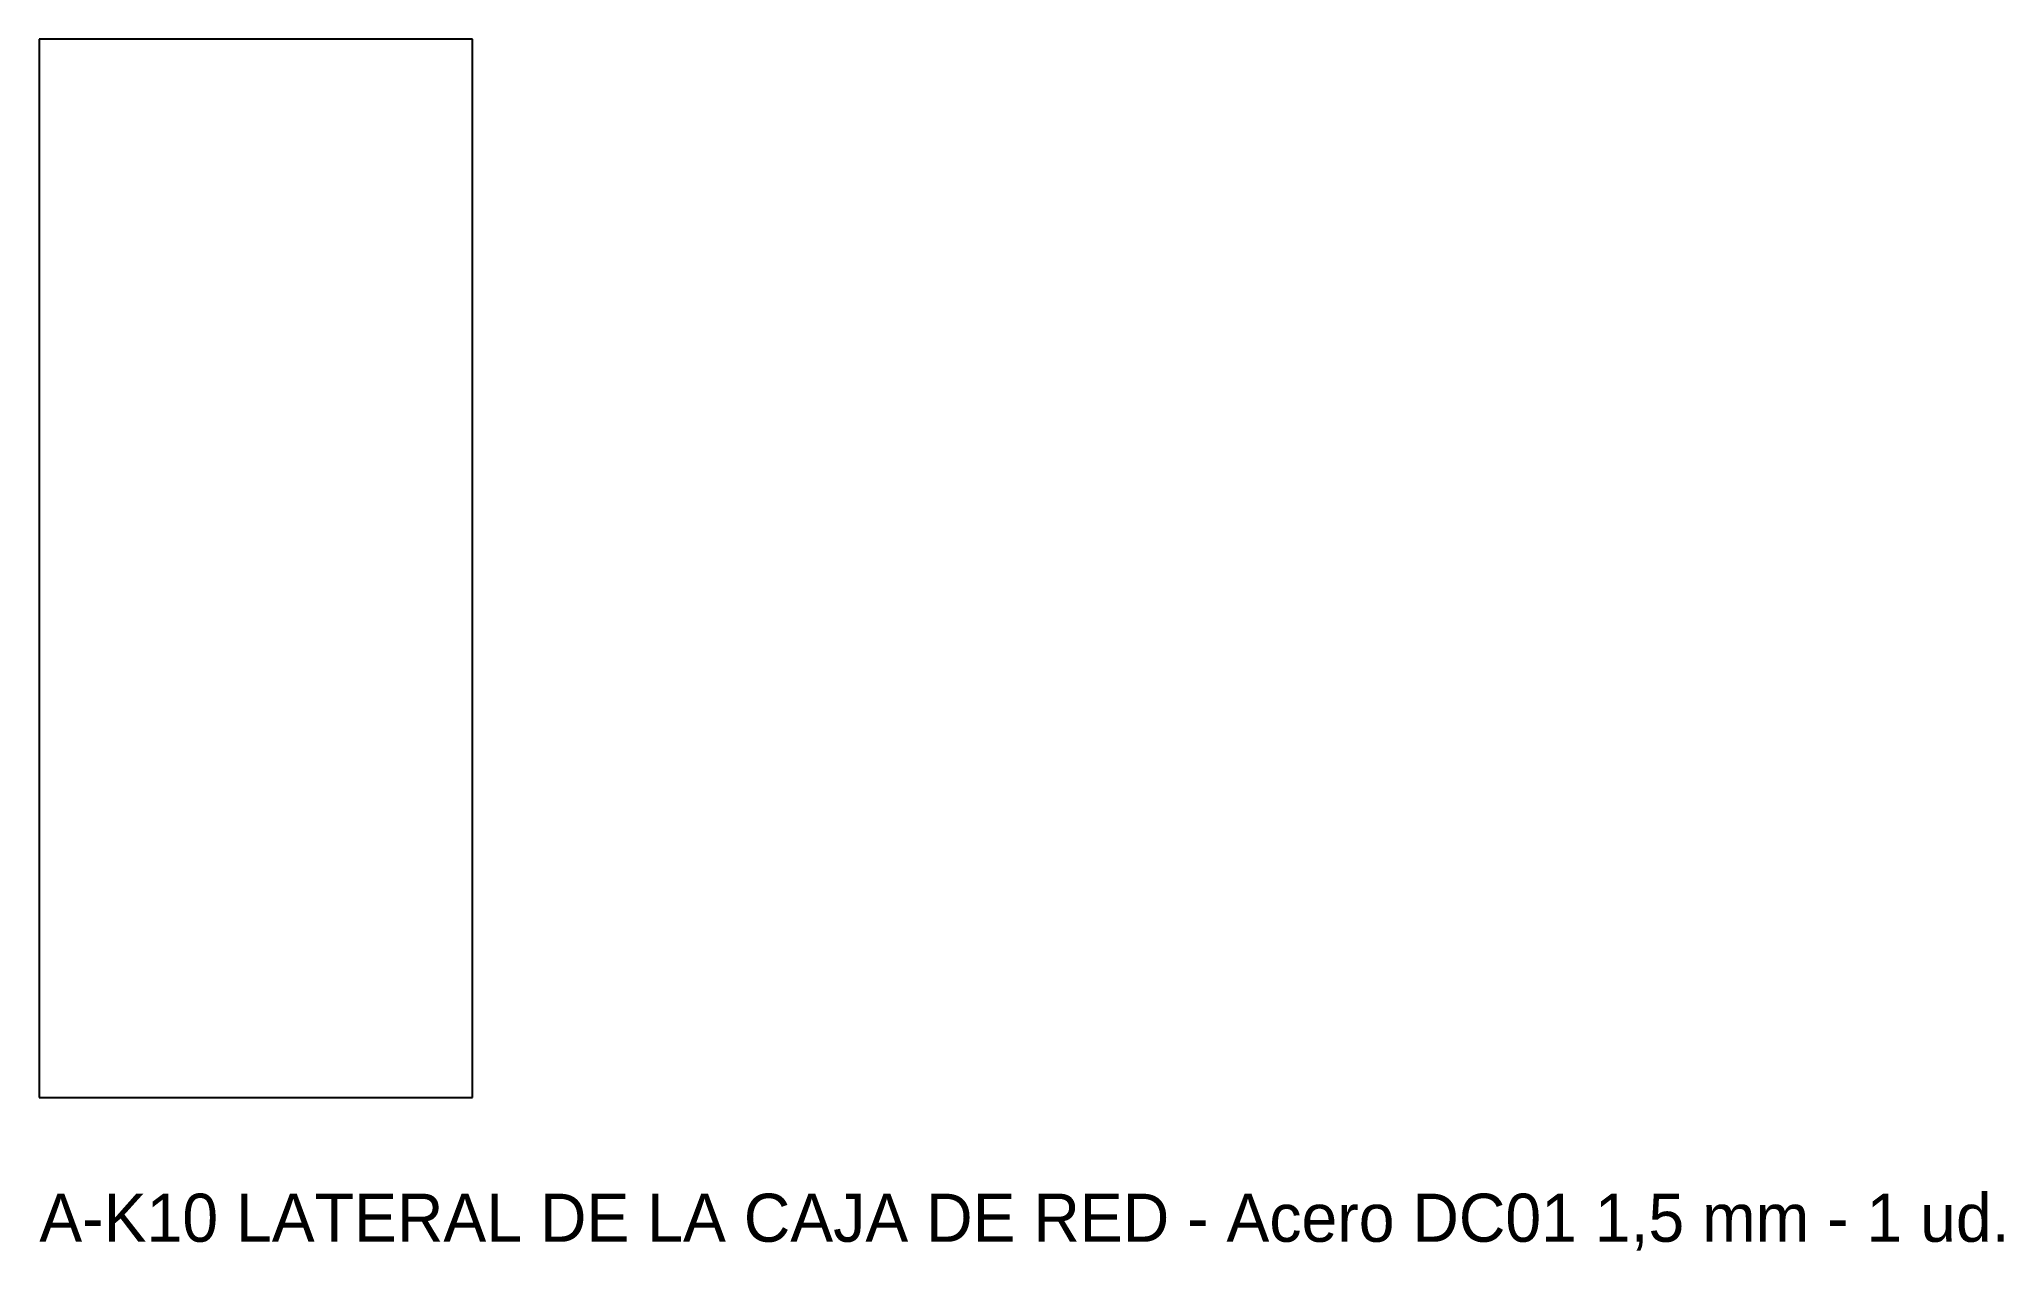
# Model space of a CAD drawing. Header units: millimetres. Extents: x -18 to 145, y -57 to 44.
import ezdxf

# ---------------------------------------------------------------- set-up
doc = ezdxf.new("R2010")
doc.units = ezdxf.units.MM
doc.layers.add('CORTE', color=7, linetype='CONTINUOUS')
doc.layers.add('TEXTO', color=3, linetype='CONTINUOUS')

msp = doc.modelspace()

# ---------------------------------------------------------------- linework, layer by layer
at = {"layer": 'CORTE'}
for p, q in [((18, 44), (-18, 44)), ((-18, 44), (-18, -44)), ((18, -44), (18, 44)), ((-18, -44), (18, -44))]:
    msp.add_line(p, q, dxfattribs=at)

# ---------------------------------------------------------------- texts
at = {"layer": 'TEXTO'}
msp.add_text('A-K10 LATERAL DE LA CAJA DE RED - Acero DC01 1,5 mm - 1 ud.', height=4, dxfattribs=at).set_placement((-18, -56))

doc.saveas('drawing.dxf')
